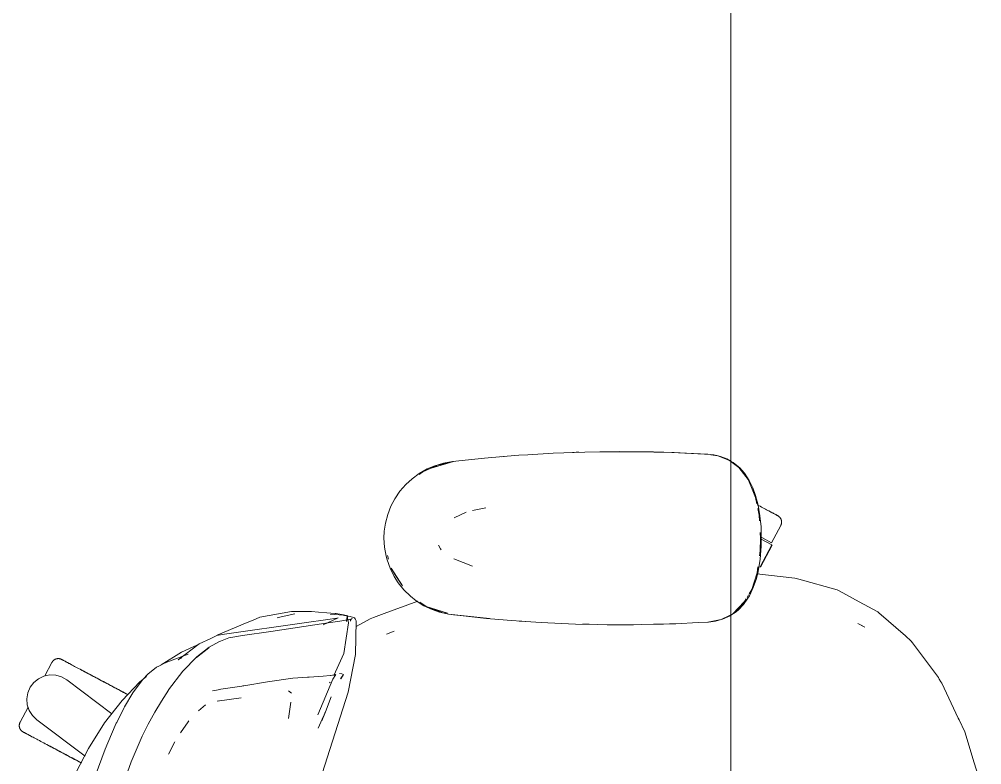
# Model space of a CAD drawing. Header units: millimetres. Extents: x 155927 to 295199, y -4084 to 97293.
# Drawn here: x 185125 to 185664, y 33701 to 34119 of the extents above; entities that cross this region are included whole.
import ezdxf

# ---------------------------------------------------------------- set-up
doc = ezdxf.new("R2010")
doc.units = ezdxf.units.MM
doc.header["$MEASUREMENT"] = 0
doc.layers.add('G-IMPT', color=8, linetype='CONTINUOUS', lineweight=9)
doc.layers.add('I-FURN', color=8, linetype='CONTINUOUS', lineweight=9)

msp = doc.modelspace()

# ---------------------------------------------------------------- linework, layer by layer
at = {"layer": 'G-IMPT'}
for p, q in [((185404.38, 33874.8), (185389.32, 33873.55)), ((185404.38, 33874.8), (185409.46, 33875.12)), ((185409.46, 33875.12), (185423.6, 33875.93)), ((185429.63, 33876.19), (185423.6, 33875.93)), ((185429.63, 33876.19), (185441.39, 33876.57)), ((185434.51, 33876.33), (185436.45, 33876.44)), ((185436.45, 33876.44), (185437.95, 33876.45)), ((185449.8, 33876.74), (185441.39, 33876.57)), ((185449.8, 33876.74), (185460.6, 33876.83)), ((185449.8, 33876.74), (185469.99, 33876.79)), ((185449.8, 33876.74), (185479.82, 33876.62)), ((185479.82, 33876.62), (185460.6, 33876.83)), ((185469.99, 33876.79), (185479.82, 33876.62)), ((185469.99, 33876.79), (185491.39, 33876.28)), ((185469.99, 33876.79), (185490.18, 33876.32)), ((185469.99, 33876.75), (185472.03, 33876.77)), ((185472.03, 33876.77), (185473.94, 33876.69)), ((185479.82, 33876.62), (185491.39, 33876.28)), ((185491.39, 33876.28), (185490.18, 33876.32)), ((185490.18, 33876.32), (185511.96, 33875.23)), ((185490.18, 33876.32), (185510.35, 33875.35)), ((185491.39, 33876.28), (185511.96, 33875.23)), ((185511.96, 33875.23), (185510.35, 33875.35)), ((185511.96, 33875.23), (185513.61, 33874.98)), ((185515.82, 33874.52), (185511.98, 33875.1)), ((185516, 33874.54), (185513.61, 33874.98)), ((185367.78, 33871.3), (185355.31, 33867.47)), ((185355.31, 33867.47), (185364.46, 33870.38)), ((185357.36, 33868.94), (185362.22, 33870.4)), ((185358.81, 33869.25), (185367.21, 33871.17)), ((185367.26, 33871.3), (185362.22, 33870.4)), ((185367.78, 33871.3), (185364.46, 33870.38)), ((185385.19, 33873.2), (185367.26, 33871.3)), ((185389.32, 33873.55), (185385.19, 33873.2)), ((185396.19, 33874.15), (185394.52, 33873.98)), ((185515.82, 33874.52), (185522.02, 33872.11)), ((185516, 33874.54), (185517.35, 33874.17)), ((185520.99, 33872.78), (185517.35, 33874.17)), ((185520.99, 33872.78), (185523.23, 33871.5)), ((185522.02, 33872.11), (185523.23, 33871.21)), ((185523.23, 33871.5), (185524.42, 33870.82)), ((185523.23, 33871.21), (185527.64, 33867.94)), ((185524.42, 33870.82), (185528.16, 33867.74)), ((185344.59, 33861.62), (185348.68, 33864.61)), ((185348.63, 33863.92), (185350.74, 33865.52)), ((185353.12, 33867.13), (185348.68, 33864.61)), ((185358.81, 33869.25), (185350.74, 33865.52)), ((185353.12, 33867.13), (185357.36, 33868.94)), ((185527.64, 33867.94), (185532.86, 33861.15)), ((185530.83, 33864.7), (185528.16, 33867.74)), ((185533.48, 33860.65), (185530.83, 33864.7)), ((185344.59, 33861.62), (185341.16, 33858.45)), ((185532.86, 33861.15), (185534.7, 33856.76)), ((185533.48, 33860.65), (185535.47, 33856.58)), ((185335, 33850.45), (185337.83, 33854.62)), ((185337.83, 33854.62), (185341.16, 33858.45)), ((185537.03, 33851.13), (185534.7, 33856.76)), ((185537.05, 33852.25), (185535.47, 33856.58)), ((185335, 33850.45), (185332.81, 33846.29)), ((185537.03, 33851.13), (185537.74, 33847.67)), ((185537.05, 33852.25), (185538.48, 33846.77)), ((185332.81, 33846.29), (185330.98, 33841.57)), ((185368.15, 33839.72), (185374.93, 33842.99)), ((185385.98, 33845.33), (185378.54, 33843.76)), ((185538.3, 33844.92), (185539.07, 33841.17)), ((185539.48, 33840.83), (185538.48, 33846.77)), ((185329.72, 33836.71), (185330.98, 33841.57)), ((185539.07, 33841.17), (185539.26, 33837.97)), ((185539.48, 33840.83), (185540.05, 33834.68)), ((185328.9, 33828.35), (185329.07, 33832.19)), ((185329.72, 33836.71), (185329.07, 33832.19)), ((185540.23, 33828.35), (185540.05, 33834.68)), ((185328.9, 33828.35), (185329.2, 33823.31)), ((185539.62, 33821.18), (185539.85, 33828.35)), ((185539.66, 33831.46), (185539.85, 33828.35)), ((185540.14, 33823.84), (185540.23, 33828.35)), ((185329.2, 33823.31), (185330.07, 33818.36)), ((185359.51, 33824.52), (185360.53, 33822.3)), ((185360.53, 33822.3), (185360.83, 33821.85)), ((185539.62, 33821.18), (185539.23, 33818.4)), ((185540.14, 33823.84), (185539.56, 33816.52)), ((185330.07, 33818.36), (185330.64, 33816.23)), ((185332.35, 33811.46), (185330.64, 33816.23)), ((185331.44, 33816.67), (185330.82, 33818.7)), ((185378.48, 33812.63), (185368.05, 33816.77)), ((185538.45, 33809.76), (185539.56, 33816.52)), ((185332.35, 33811.46), (185334.59, 33806.95)), ((185333, 33811.55), (185335.16, 33807.88)), ((185333, 33811.55), (185339.32, 33801.6)), ((185538.36, 33812.21), (185537.9, 33808.92)), ((185334.59, 33806.95), (185336.86, 33803.4)), ((185335.16, 33807.88), (185339.32, 33801.6)), ((185537.9, 33808.92), (185534.87, 33799.53)), ((185537.47, 33805.84), (185535.73, 33800.75)), ((185537.47, 33805.84), (185538.45, 33809.76)), ((185537.78, 33808.42), (185559.06, 33806)), ((185561.32, 33805.37), (185559.06, 33806)), ((185561.32, 33805.37), (185582.66, 33799.36)), ((185340.05, 33799.42), (185336.86, 33803.4)), ((185340.05, 33799.42), (185343.65, 33795.87)), ((185534.87, 33799.53), (185533.4, 33797.08)), ((185535.73, 33800.75), (185533.52, 33796.11)), ((185582.66, 33799.36), (185583.78, 33798.76)), ((185343.65, 33795.87), (185346.96, 33793.25)), ((185531.79, 33794.38), (185529.9, 33791.23)), ((185530.27, 33791.28), (185532.72, 33794.74)), ((185533.12, 33796.61), (185532.26, 33795.17)), ((185533.52, 33796.11), (185532.72, 33794.74)), ((185583.78, 33798.76), (185595.01, 33792.75)), ((185347.85, 33793.13), (185328.91, 33786.19)), ((185351.28, 33790.52), (185346.96, 33793.25)), ((185352.61, 33790.13), (185349.03, 33792.55)), ((185351.28, 33790.52), (185355.87, 33788.33)), ((185352.61, 33790.13), (185355.31, 33789.23)), ((185352.61, 33790.13), (185364.46, 33786.31)), ((185361.83, 33786.52), (185353.65, 33789.72)), ((185355.31, 33789.23), (185364.46, 33786.31)), ((185531.1, 33793.32), (185524.2, 33785.92)), ((185529.9, 33791.23), (185524.2, 33785.92)), ((185529.68, 33791.69), (185526.61, 33788.16)), ((185527.41, 33788.24), (185530.27, 33791.28)), ((185531.1, 33793.32), (185529.82, 33791.85)), ((185595.01, 33792.75), (185605.45, 33787.17)), ((185259.44, 33784.05), (185255.58, 33782.46)), ((185277.14, 33787.29), (185259.44, 33784.05)), ((185269.69, 33783.84), (185269.12, 33783.68)), ((185279, 33785.88), (185269.69, 33783.84)), ((185277.14, 33787.29), (185284.1, 33787.32)), ((185284.1, 33787.32), (185288.27, 33787.32)), ((185292.23, 33786.98), (185288.27, 33787.32)), ((185301.55, 33786.17), (185292.23, 33786.98)), ((185303.26, 33783.74), (185294.86, 33779.75)), ((185297.38, 33782.76), (185302.4, 33783.59)), ((185301.39, 33785.65), (185298.79, 33785.87)), ((185306.07, 33785.14), (185301.39, 33785.65)), ((185301.55, 33786.17), (185302.02, 33786.13)), ((185302.02, 33786.13), (185306.27, 33785.32)), ((185303.26, 33783.74), (185302.4, 33783.59)), ((185306.69, 33785.06), (185306.07, 33785.14)), ((185306.27, 33785.32), (185308.6, 33784.87)), ((185306.69, 33785.06), (185309.96, 33784.52)), ((185307.87, 33781.59), (185308.6, 33784.87)), ((185307.87, 33781.59), (185308.36, 33784.46)), ((185308.36, 33784.46), (185309.05, 33780.88)), ((185309.88, 33782.77), (185310.98, 33783.33)), ((185311.83, 33783.97), (185309.96, 33784.52)), ((185310.47, 33782.93), (185310.98, 33783.33)), ((185311.83, 33783.97), (185312.37, 33783.65)), ((185312.37, 33783.65), (185312.74, 33783.16)), ((185313.35, 33782.12), (185312.74, 33783.16)), ((185312.87, 33782.53), (185312.74, 33783.16)), ((185312.74, 33783.16), (185312.76, 33783.08)), ((185321.18, 33783.08), (185322.94, 33784)), ((185328.91, 33786.19), (185322.94, 33784)), ((185355.87, 33788.33), (185360, 33786.88)), ((185364.96, 33785.73), (185360, 33786.88)), ((185364.51, 33786.02), (185361.83, 33786.52)), ((185364.96, 33785.73), (185387.91, 33783.27)), ((185364.96, 33785.73), (185367.78, 33785.4)), ((185364.96, 33785.73), (185386.4, 33783.38)), ((185387.91, 33783.27), (185367.78, 33785.4)), ((185386.4, 33783.38), (185397.79, 33782.39)), ((185521.96, 33784.82), (185517.7, 33782.72)), ((185522.87, 33784.9), (185518.54, 33782.91)), ((185521.96, 33784.82), (185523.23, 33785.45)), ((185523.23, 33785.15), (185526.09, 33787.1)), ((185524.2, 33785.92), (185526.61, 33788.16)), ((185527.41, 33788.24), (185526.09, 33787.1)), ((185606.11, 33786.58), (185605.45, 33787.17)), ((185620.9, 33773.56), (185606.11, 33786.58)), ((185235.76, 33774.27), (185252.22, 33781.07)), ((185285.41, 33781.1), (185238.2, 33774.43)), ((185252.22, 33781.07), (185255.58, 33782.46)), ((185296.38, 33780.72), (185265.5, 33776.16)), ((185285.41, 33781.1), (185296.08, 33782.54)), ((185297.38, 33782.76), (185296.08, 33782.54)), ((185304.23, 33781.83), (185296.38, 33780.72)), ((185310.5, 33782.94), (185304.23, 33781.83)), ((185306.33, 33763.84), (185309.05, 33780.88)), ((185309.88, 33782.77), (185310.5, 33782.94)), ((185310.08, 33781.89), (185310.15, 33782.39)), ((185310.47, 33782.93), (185310.15, 33782.39)), ((185312.87, 33782.53), (185312.76, 33783.08)), ((185312.96, 33763.14), (185313.35, 33782.12)), ((185313.28, 33778.93), (185321.18, 33783.08)), ((185408.08, 33781.66), (185397.79, 33782.39)), ((185406.04, 33781.8), (185404.62, 33781.93)), ((185406.04, 33781.8), (185407.94, 33781.71)), ((185408.08, 33781.66), (185416.95, 33781.1)), ((185428.26, 33780.56), (185416.95, 33781.1)), ((185428.26, 33780.56), (185436.14, 33780.27)), ((185448.44, 33779.97), (185436.14, 33780.27)), ((185440.01, 33780.19), (185441.67, 33780.11)), ((185441.67, 33780.11), (185443.74, 33780.11)), ((185448.44, 33779.97), (185453.91, 33779.9)), ((185468.63, 33779.89), (185453.91, 33779.9)), ((185473.14, 33779.95), (185468.63, 33779.89)), ((185473.14, 33779.95), (185488.81, 33780.32)), ((185479.87, 33780.12), (185482.08, 33780.12)), ((185485.41, 33780.27), (185482.08, 33780.12)), ((185488.81, 33780.32), (185492.35, 33780.45)), ((185504.91, 33781.06), (185492.35, 33780.45)), ((185504.91, 33781.06), (185510.58, 33781.35)), ((185517.7, 33782.72), (185510.35, 33781.35)), ((185510.58, 33781.35), (185514.59, 33781.85)), ((185514.59, 33781.85), (185518.54, 33782.91)), ((185595.85, 33779.73), (185594.26, 33780.51)), ((185598.15, 33778.56), (185594.26, 33780.51)), ((185598.15, 33778.56), (185595.85, 33779.73)), ((185231.84, 33772.22), (185235.21, 33773.78)), ((185234.59, 33773.5), (185235.76, 33774.27)), ((185238.2, 33774.43), (185235.21, 33773.78)), ((185242.07, 33772.47), (185237.28, 33770.71)), ((185242.07, 33772.47), (185249.74, 33773.77)), ((185265.5, 33776.16), (185249.74, 33773.77)), ((185330.22, 33774.59), (185334.68, 33776.23)), ((185330.22, 33774.59), (185330.8, 33774.85)), ((185334.68, 33776.23), (185330.8, 33774.85)), ((185620.9, 33773.56), (185624.16, 33770.69)), ((185213.62, 33760.24), (185225.32, 33769.18)), ((185224.13, 33768.51), (185215.5, 33764.53)), ((185231.02, 33767.21), (185224.05, 33761.79)), ((185231.84, 33772.22), (185225.32, 33769.18)), ((185231.02, 33767.21), (185236.85, 33770.5)), ((185236.85, 33770.5), (185237.28, 33770.71)), ((185624.88, 33769.72), (185624.16, 33770.69)), ((185639.45, 33750.23), (185624.88, 33769.72)), ((185215.5, 33764.53), (185204.06, 33757.4)), ((185219.27, 33763.47), (185207.36, 33758.96)), ((185216.32, 33753.89), (185224.05, 33761.79)), ((185223.84, 33761.49), (185230.79, 33766.89)), ((185223.84, 33761.49), (185227.42, 33764.3)), ((185230.79, 33766.89), (185227.42, 33764.3)), ((185306.33, 33763.84), (185300.72, 33751.49)), ((185312.96, 33763.14), (185308.77, 33742.18)), ((185201.56, 33756.1), (185202.7, 33756.71)), ((185202.7, 33756.71), (185205.14, 33757.89)), ((185205.14, 33757.89), (185207.36, 33758.96)), ((185213.62, 33760.24), (185215.65, 33761.4)), ((185192.13, 33747.79), (185195.81, 33750.79)), ((185196.7, 33752.24), (185193.8, 33749.21)), ((185201.56, 33756.1), (185196.7, 33752.24)), ((185216.32, 33753.89), (185208.3, 33743.46)), ((185287.06, 33750.55), (185294.91, 33751.12)), ((185294.91, 33751.12), (185298.79, 33751.41)), ((185298.87, 33751.42), (185298.79, 33751.41)), ((185298.87, 33751.42), (185301.25, 33751.71)), ((185301.99, 33752), (185300.23, 33749.34)), ((185301.26, 33751.72), (185301.25, 33751.71)), ((185301.26, 33751.72), (185301.99, 33752)), ((185303.9, 33752.47), (185305.25, 33752.31)), ((185304.6, 33749.55), (185306.13, 33752.03)), ((185306.19, 33752.01), (185304.6, 33749.55)), ((185306.13, 33752.03), (185304.64, 33749.56)), ((185305.25, 33752.31), (185306.13, 33752.03)), ((185306.19, 33752.01), (185306.13, 33752.03)), ((185192.13, 33747.79), (185182.18, 33737.5)), ((185193.8, 33749.21), (185189.09, 33743.08)), ((185249.2, 33745.53), (185237.48, 33743.73)), ((185249.2, 33745.53), (185249.81, 33745.63)), ((185250.32, 33745.71), (185249.81, 33745.63)), ((185263.68, 33747.82), (185250.32, 33745.71)), ((185263.68, 33747.82), (185277.75, 33749.85)), ((185277.83, 33749.86), (185277.75, 33749.85)), ((185277.83, 33749.86), (185286.07, 33750.48)), ((185286.07, 33750.48), (185287.06, 33750.55)), ((185300.23, 33749.34), (185291.79, 33729.36)), ((185298.77, 33747.62), (185298.34, 33747.35)), ((185639.45, 33750.23), (185639.91, 33749.46)), ((185639.91, 33749.46), (185640.85, 33747.88)), ((185641.28, 33747.17), (185640.85, 33747.88)), ((185641.28, 33747.17), (185650.54, 33727.53)), ((185183.49, 33733.79), (185188.23, 33741.79)), ((185189.09, 33743.08), (185188.23, 33741.79)), ((185204.25, 33737.1), (185208.13, 33743.2)), ((185208.13, 33743.2), (185208.3, 33743.46)), ((185232.86, 33742.77), (185235.03, 33743.23)), ((185235.03, 33743.23), (185237.01, 33743.66)), ((185237.48, 33743.73), (185237.01, 33743.66)), ((185277.09, 33741.47), (185275.45, 33742.75)), ((185292.78, 33691.94), (185308.77, 33742.18)), ((185172.37, 33724.9), (185182.18, 33737.5)), ((185204.25, 33737.1), (185200.48, 33730.87)), ((185225.05, 33731.57), (185228.95, 33734.91)), ((185248.9, 33738.85), (185235.54, 33737.07)), ((185235.54, 33737.07), (185236.02, 33737.22)), ((185276.73, 33736.53), (185275.34, 33727.36)), ((185276.73, 33736.53), (185276.69, 33736.18)), ((185296.09, 33730.99), (185299.34, 33739.46)), ((185183.19, 33733.19), (185179.19, 33725.18)), ((185183.19, 33733.19), (185183.49, 33733.79)), ((185196.91, 33724.08), (185200.48, 33730.87)), ((185294.07, 33726.09), (185296.09, 33731.2)), ((185296.09, 33731.2), (185294.07, 33726.08)), ((185296.09, 33730.99), (185294.07, 33726.09)), ((185163.4, 33710.6), (185172.37, 33724.9)), ((185178.97, 33724.74), (185174.19, 33713.78)), ((185178.97, 33724.74), (185179.19, 33725.18)), ((185196.91, 33724.08), (185193.52, 33717.36)), ((185218.77, 33724.94), (185215.28, 33719.81)), ((185218.77, 33724.94), (185219.52, 33726.04)), ((185295.06, 33728.62), (185292.02, 33721.9)), ((185650.54, 33727.53), (185650.98, 33726.61)), ((185654.17, 33719.85), (185650.98, 33726.61)), ((185215.28, 33719.81), (185214.88, 33719.23)), ((185654.17, 33719.85), (185659.49, 33702.58)), ((185174.19, 33713.78), (185172.72, 33710.1)), ((185187.34, 33703.13), (185193.52, 33717.36)), ((185211.75, 33714.33), (185208.21, 33707.36)), ((185156.3, 33696.82), (185163.4, 33710.6)), ((185167.11, 33695.03), (185172.72, 33710.1)), ((185181.88, 33688.25), (185187.34, 33703.13)), ((185659.49, 33702.58), (185663.68, 33688.97))]:
    msp.add_line(p, q, dxfattribs=at)
at = {"layer": 'I-FURN'}
for p, q in [((185523.23, 34226.14), (185523.23, 32826.14)), ((185523.23, 32826.14), (185523.23, 34226.14)), ((185538.71, 33846.65), (185537.88, 33847.09)), ((185539.52, 33846.21), (185538.71, 33846.65)), ((185540.31, 33845.8), (185539.52, 33846.21)), ((185541.07, 33845.39), (185540.31, 33845.8)), ((185541.81, 33845), (185541.07, 33845.39)), ((185542.51, 33844.62), (185541.81, 33845)), ((185543.19, 33844.26), (185542.51, 33844.62)), ((185543.84, 33843.92), (185543.19, 33844.26)), ((185544.46, 33843.59), (185543.84, 33843.92)), ((185545.04, 33843.28), (185544.46, 33843.59)), ((185544.73, 33843.45), (185545.3, 33843.14)), ((185545.59, 33842.99), (185545.04, 33843.28)), ((185545.3, 33843.14), (185545.83, 33842.86)), ((185546.11, 33842.71), (185545.59, 33842.99)), ((185545.83, 33842.86), (185546.34, 33842.59)), ((185546.59, 33842.46), (185546.11, 33842.71)), ((185546.34, 33842.59), (185546.8, 33842.34)), ((185547.04, 33842.22), (185546.59, 33842.46)), ((185546.8, 33842.34), (185547.23, 33842.12)), ((185547.45, 33842), (185547.04, 33842.22)), ((185547.23, 33842.12), (185547.62, 33841.91)), ((185547.82, 33841.8), (185547.45, 33842)), ((185547.62, 33841.91), (185547.98, 33841.72)), ((185548.16, 33841.62), (185547.82, 33841.8)), ((185547.98, 33841.72), (185548.3, 33841.55)), ((185548.45, 33841.47), (185548.16, 33841.62)), ((185548.3, 33841.55), (185548.58, 33841.4)), ((185548.71, 33841.33), (185548.45, 33841.47)), ((185548.58, 33841.4), (185548.82, 33841.27)), ((185548.93, 33841.21), (185548.71, 33841.33)), ((185548.82, 33841.27), (185549.02, 33841.17)), ((185549.11, 33841.12), (185548.93, 33841.21)), ((185549.02, 33841.17), (185549.18, 33841.08)), ((185549.25, 33841.04), (185549.11, 33841.12)), ((185549.18, 33841.08), (185549.3, 33841.01)), ((185549.35, 33840.99), (185549.25, 33841.04)), ((185549.3, 33841.01), (185549.38, 33840.97)), ((185549.41, 33840.96), (185549.35, 33840.99)), ((185549.38, 33840.97), (185549.43, 33840.95)), ((185549.43, 33840.95), (185549.41, 33840.96)), ((185549.43, 33840.95), (185549.57, 33840.87)), ((185549.43, 33840.95), (185549.43, 33840.95)), ((185549.57, 33840.87), (185549.71, 33840.78)), ((185549.71, 33840.78), (185549.84, 33840.69)), ((185549.84, 33840.69), (185549.97, 33840.6)), ((185549.97, 33840.6), (185550.1, 33840.5)), ((185550.1, 33840.5), (185550.22, 33840.39)), ((185550.22, 33840.39), (185550.34, 33840.28)), ((185550.34, 33840.28), (185550.45, 33840.17)), ((185550.45, 33840.17), (185550.56, 33840.05)), ((185550.56, 33840.05), (185550.67, 33839.93)), ((185550.67, 33839.93), (185550.77, 33839.8)), ((185550.77, 33839.8), (185550.86, 33839.67)), ((185550.86, 33839.67), (185550.95, 33839.53)), ((185550.95, 33839.53), (185551.03, 33839.4)), ((185551.03, 33839.4), (185551.11, 33839.26)), ((185551.11, 33839.26), (185551.18, 33839.11)), ((185551.18, 33839.11), (185551.25, 33838.96)), ((185551.25, 33838.96), (185551.31, 33838.81)), ((185551.31, 33838.81), (185551.36, 33838.66)), ((185551.36, 33838.66), (185551.41, 33838.51)), ((185551.41, 33838.51), (185551.45, 33838.35)), ((185551.45, 33838.35), (185551.49, 33838.2)), ((185551.49, 33838.2), (185551.52, 33838.04)), ((185551.52, 33838.04), (185551.54, 33837.88)), ((185551.54, 33837.88), (185551.56, 33837.72)), ((185551.56, 33837.07), (185551.54, 33836.91)), ((185551.56, 33837.72), (185551.57, 33837.56)), ((185551.57, 33837.23), (185551.56, 33837.07)), ((185551.57, 33837.56), (185551.57, 33837.4)), ((185551.57, 33837.4), (185551.57, 33837.23)), ((185545.95, 33825.81), (185551.1, 33835.49)), ((185551.12, 33835.53), (185551.1, 33835.49)), ((185551.19, 33835.68), (185551.12, 33835.53)), ((185551.25, 33835.83), (185551.19, 33835.68)), ((185551.31, 33835.98), (185551.25, 33835.83)), ((185551.37, 33836.13), (185551.31, 33835.98)), ((185551.42, 33836.28), (185551.37, 33836.13)), ((185551.46, 33836.44), (185551.42, 33836.28)), ((185551.49, 33836.59), (185551.46, 33836.44)), ((185551.52, 33836.75), (185551.49, 33836.59)), ((185551.54, 33836.91), (185551.52, 33836.75)), ((185540.19, 33827.74), (185546.13, 33824.58)), ((185540.56, 33828.68), (185545.95, 33825.81)), ((185546.13, 33824.58), (185539.56, 33812.22)), ((185539.73, 33812.13), (185546.3, 33824.49)), ((185539.56, 33812.22), (185539.46, 33812.27)), ((185142.9, 33758.76), (185138.87, 33751.18)), ((185142.9, 33758.76), (185142.98, 33758.9)), ((185142.98, 33758.9), (185143.06, 33759.04)), ((185143.06, 33759.04), (185143.15, 33759.17)), ((185143.15, 33759.17), (185143.25, 33759.3)), ((185143.25, 33759.3), (185143.35, 33759.43)), ((185143.35, 33759.43), (185143.45, 33759.55)), ((185143.45, 33759.55), (185143.56, 33759.67)), ((185143.56, 33759.67), (185143.68, 33759.78)), ((185143.68, 33759.78), (185143.79, 33759.89)), ((185143.79, 33759.89), (185143.92, 33759.99)), ((185143.92, 33759.99), (185144.04, 33760.09)), ((185144.04, 33760.09), (185144.18, 33760.19)), ((185144.18, 33760.19), (185144.31, 33760.28)), ((185144.31, 33760.28), (185144.45, 33760.36)), ((185144.45, 33760.36), (185144.59, 33760.44)), ((185144.59, 33760.44), (185144.73, 33760.51)), ((185144.73, 33760.51), (185144.88, 33760.57)), ((185144.88, 33760.57), (185145.03, 33760.64)), ((185145.03, 33760.64), (185145.18, 33760.69)), ((185145.18, 33760.69), (185145.34, 33760.74)), ((185145.34, 33760.74), (185145.49, 33760.78)), ((185145.49, 33760.78), (185145.65, 33760.81)), ((185145.65, 33760.81), (185145.81, 33760.84)), ((185145.81, 33760.84), (185145.97, 33760.87)), ((185145.97, 33760.87), (185146.13, 33760.88)), ((185146.13, 33760.88), (185146.29, 33760.89)), ((185146.29, 33760.89), (185146.45, 33760.9)), ((185146.45, 33760.9), (185146.61, 33760.89)), ((185146.61, 33760.89), (185146.77, 33760.88)), ((185146.77, 33760.88), (185146.93, 33760.87)), ((185146.93, 33760.87), (185147.09, 33760.85)), ((185147.09, 33760.85), (185147.25, 33760.82)), ((185147.25, 33760.82), (185147.41, 33760.78)), ((185147.41, 33760.78), (185147.56, 33760.74)), ((185147.56, 33760.74), (185147.72, 33760.69)), ((185147.72, 33760.69), (185147.87, 33760.64)), ((185147.87, 33760.64), (185148.02, 33760.58)), ((185148.02, 33760.58), (185148.17, 33760.52)), ((185148.17, 33760.52), (185148.31, 33760.44)), ((185148.31, 33760.44), (185148.35, 33760.42)), ((185148.35, 33760.42), (185148.37, 33760.41)), ((185148.36, 33760.42), (185148.35, 33760.42)), ((185148.4, 33760.4), (185148.36, 33760.42)), ((185148.37, 33760.41), (185148.43, 33760.38)), ((185148.48, 33760.36), (185148.4, 33760.4)), ((185148.43, 33760.38), (185148.53, 33760.33)), ((185148.6, 33760.29), (185148.48, 33760.36)), ((185148.53, 33760.33), (185148.67, 33760.25)), ((185148.76, 33760.2), (185148.6, 33760.29)), ((185148.67, 33760.25), (185148.85, 33760.16)), ((185148.97, 33760.1), (185148.76, 33760.2)), ((185148.85, 33760.16), (185149.07, 33760.04)), ((185149.21, 33759.97), (185148.97, 33760.1)), ((185149.07, 33760.04), (185149.33, 33759.9)), ((185149.49, 33759.82), (185149.21, 33759.97)), ((185149.33, 33759.9), (185149.63, 33759.75)), ((185149.8, 33759.65), (185149.49, 33759.82)), ((185149.63, 33759.75), (185149.96, 33759.57)), ((185150.16, 33759.46), (185149.8, 33759.65)), ((185149.96, 33759.57), (185150.33, 33759.37)), ((185150.55, 33759.25), (185150.16, 33759.46)), ((185150.33, 33759.37), (185150.74, 33759.15)), ((185150.98, 33759.03), (185150.55, 33759.25)), ((185150.74, 33759.15), (185151.19, 33758.91)), ((185151.45, 33758.78), (185150.98, 33759.03)), ((185151.19, 33758.91), (185151.67, 33758.66)), ((185151.95, 33758.51), (185151.45, 33758.78)), ((185151.67, 33758.66), (185152.19, 33758.38)), ((185152.48, 33758.23), (185151.95, 33758.51)), ((185152.19, 33758.38), (185152.74, 33758.09)), ((185153.05, 33757.92), (185152.48, 33758.23)), ((185152.74, 33758.09), (185153.33, 33757.78)), ((185153.65, 33757.6), (185153.05, 33757.92)), ((185154.29, 33757.27), (185153.65, 33757.6)), ((185154.95, 33756.91), (185154.29, 33757.27)), ((185155.65, 33756.55), (185154.95, 33756.91)), ((185156.37, 33756.16), (185155.65, 33756.55)), ((185135.36, 33749.64), (185138.41, 33751.08)), ((185138.41, 33751.08), (185141.72, 33751.75)), ((185141.72, 33751.75), (185145.09, 33751.61)), ((185145.09, 33751.61), (185148.33, 33750.67)), ((185157.12, 33755.76), (185156.37, 33756.16)), ((185157.89, 33755.35), (185157.12, 33755.76)), ((185158.69, 33754.92), (185157.89, 33755.35)), ((185159.52, 33754.49), (185158.69, 33754.92)), ((185159.07, 33754.72), (185159.91, 33754.28)), ((185160.37, 33754.04), (185159.52, 33754.49)), ((185159.91, 33754.28), (185160.76, 33753.82)), ((185161.23, 33753.57), (185160.37, 33754.04)), ((185160.76, 33753.82), (185161.64, 33753.36)), ((185162.12, 33753.1), (185161.23, 33753.57)), ((185161.64, 33753.36), (185162.54, 33752.88)), ((185163.03, 33752.62), (185162.12, 33753.1)), ((185162.54, 33752.88), (185163.45, 33752.4)), ((185163.95, 33752.13), (185163.03, 33752.62)), ((185163.45, 33752.4), (185164.38, 33751.9)), ((185164.89, 33751.63), (185163.95, 33752.13)), ((185164.38, 33751.9), (185165.32, 33751.4)), ((185165.84, 33751.13), (185164.89, 33751.63)), ((185165.32, 33751.4), (185166.28, 33750.89)), ((185166.8, 33750.61), (185165.84, 33751.13)), ((185166.28, 33750.89), (185167.25, 33750.38)), ((185130.71, 33744.82), (185132.75, 33747.51)), ((185132.75, 33747.51), (185135.36, 33749.64)), ((185148.33, 33750.67), (185151.25, 33748.98)), ((185151.25, 33748.98), (185176.56, 33729.9)), ((185167.78, 33750.1), (185166.8, 33750.61)), ((185167.25, 33750.38), (185168.23, 33749.86)), ((185168.76, 33749.57), (185167.78, 33750.1)), ((185168.23, 33749.86), (185169.22, 33749.33)), ((185169.75, 33749.05), (185168.76, 33749.57)), ((185169.22, 33749.33), (185170.21, 33748.8)), ((185170.75, 33748.52), (185169.75, 33749.05)), ((185170.21, 33748.8), (185171.21, 33748.27)), ((185171.75, 33747.98), (185170.75, 33748.52)), ((185171.21, 33748.27), (185172.21, 33747.74)), ((185172.75, 33747.45), (185171.75, 33747.98)), ((185172.21, 33747.74), (185173.22, 33747.2)), ((185173.76, 33746.91), (185172.75, 33747.45)), ((185173.22, 33747.2), (185174.22, 33746.67)), ((185174.76, 33746.38), (185173.76, 33746.91)), ((185174.22, 33746.67), (185175.23, 33746.13)), ((185175.77, 33745.85), (185174.76, 33746.38)), ((185175.23, 33746.13), (185176.23, 33745.6)), ((185176.77, 33745.32), (185175.77, 33745.85)), ((185176.23, 33745.6), (185177.22, 33745.07)), ((185128.84, 33738.39), (185129.39, 33741.71)), ((185129.39, 33741.71), (185130.71, 33744.82)), ((185177.76, 33744.79), (185176.77, 33745.32)), ((185177.22, 33745.07), (185178.22, 33744.55)), ((185178.75, 33744.26), (185177.76, 33744.79)), ((185178.22, 33744.55), (185179.2, 33744.02)), ((185179.73, 33743.74), (185178.75, 33744.26)), ((185179.2, 33744.02), (185180.17, 33743.5)), ((185180.7, 33743.23), (185179.73, 33743.74)), ((185180.17, 33743.5), (185181.14, 33742.99)), ((185181.65, 33742.72), (185180.7, 33743.23)), ((185181.14, 33742.99), (185182.09, 33742.49)), ((185182.6, 33742.22), (185181.65, 33742.72)), ((185182.09, 33742.49), (185183.03, 33741.99)), ((185183.53, 33741.72), (185182.6, 33742.22)), ((185183.03, 33741.99), (185183.95, 33741.5)), ((185184.44, 33741.24), (185183.53, 33741.72)), ((185183.95, 33741.5), (185184.85, 33741.02)), ((185185.34, 33740.76), (185184.44, 33741.24)), ((185129.11, 33735.02), (185128.84, 33738.39)), ((185130.17, 33731.82), (185129.11, 33735.02)), ((185129.56, 33733.67), (185125.09, 33725.26)), ((185131.97, 33728.97), (185130.17, 33731.82)), ((185124.63, 33723.68), (185124.64, 33723.84)), ((185124.64, 33723.84), (185124.67, 33724)), ((185124.67, 33724), (185124.7, 33724.16)), ((185124.7, 33724.16), (185124.73, 33724.32)), ((185124.73, 33724.32), (185124.77, 33724.47)), ((185124.77, 33724.47), (185124.82, 33724.63)), ((185124.82, 33724.63), (185124.87, 33724.78)), ((185124.87, 33724.78), (185124.93, 33724.93)), ((185124.93, 33724.93), (185125, 33725.08)), ((185125, 33725.08), (185125.07, 33725.22)), ((185125.07, 33725.22), (185125.09, 33725.26)), ((185134.4, 33726.63), (185131.97, 33728.97)), ((185161.47, 33706.23), (185134.4, 33726.63)), ((185124.62, 33723.52), (185124.63, 33723.68)), ((185124.62, 33723.36), (185124.62, 33723.52)), ((185124.62, 33723.2), (185124.62, 33723.36)), ((185124.63, 33723.04), (185124.62, 33723.2)), ((185124.65, 33722.88), (185124.63, 33723.04)), ((185124.67, 33722.72), (185124.65, 33722.88)), ((185124.7, 33722.56), (185124.67, 33722.72)), ((185124.73, 33722.4), (185124.7, 33722.56)), ((185124.78, 33722.25), (185124.73, 33722.4)), ((185124.82, 33722.09), (185124.78, 33722.25)), ((185124.88, 33721.94), (185124.82, 33722.09)), ((185124.94, 33721.79), (185124.88, 33721.94)), ((185125, 33721.64), (185124.94, 33721.79)), ((185125.08, 33721.5), (185125, 33721.64)), ((185125.15, 33721.36), (185125.08, 33721.5)), ((185125.24, 33721.22), (185125.15, 33721.36)), ((185125.33, 33721.08), (185125.24, 33721.22)), ((185125.42, 33720.95), (185125.33, 33721.08)), ((185125.52, 33720.83), (185125.42, 33720.95)), ((185125.62, 33720.7), (185125.52, 33720.83)), ((185125.73, 33720.58), (185125.62, 33720.7)), ((185125.85, 33720.47), (185125.73, 33720.58)), ((185125.96, 33720.36), (185125.85, 33720.47)), ((185126.09, 33720.26), (185125.96, 33720.36)), ((185126.21, 33720.16), (185126.09, 33720.26)), ((185126.34, 33720.06), (185126.21, 33720.16)), ((185126.48, 33719.97), (185126.34, 33720.06)), ((185126.61, 33719.89), (185126.48, 33719.97)), ((185126.75, 33719.81), (185126.61, 33719.89)), ((185126.76, 33719.81), (185126.75, 33719.81)), ((185126.75, 33719.81), (185126.78, 33719.8)), ((185126.8, 33719.78), (185126.76, 33719.81)), ((185126.78, 33719.8), (185126.84, 33719.77)), ((185126.88, 33719.74), (185126.8, 33719.78)), ((185126.84, 33719.77), (185126.94, 33719.71)), ((185127.01, 33719.68), (185126.88, 33719.74)), ((185126.94, 33719.71), (185127.08, 33719.64)), ((185127.17, 33719.59), (185127.01, 33719.68)), ((185127.08, 33719.64), (185127.26, 33719.54)), ((185127.37, 33719.48), (185127.17, 33719.59)), ((185127.26, 33719.54), (185127.48, 33719.43)), ((185127.61, 33719.35), (185127.37, 33719.48)), ((185127.48, 33719.43), (185127.73, 33719.29)), ((185127.89, 33719.21), (185127.61, 33719.35)), ((185127.73, 33719.29), (185128.03, 33719.13)), ((185128.21, 33719.04), (185127.89, 33719.21)), ((185128.03, 33719.13), (185128.37, 33718.95)), ((185128.56, 33718.85), (185128.21, 33719.04)), ((185128.37, 33718.95), (185128.74, 33718.75)), ((185128.96, 33718.64), (185128.56, 33718.85)), ((185128.74, 33718.75), (185129.15, 33718.54)), ((185129.39, 33718.41), (185128.96, 33718.64)), ((185129.15, 33718.54), (185129.6, 33718.3)), ((185129.85, 33718.16), (185129.39, 33718.41)), ((185129.6, 33718.3), (185130.08, 33718.04)), ((185130.35, 33717.9), (185129.85, 33718.16)), ((185130.08, 33718.04), (185130.59, 33717.77)), ((185130.89, 33717.61), (185130.35, 33717.9)), ((185130.59, 33717.77), (185131.15, 33717.47)), ((185131.46, 33717.31), (185130.89, 33717.61)), ((185131.15, 33717.47), (185131.73, 33717.16)), ((185131.73, 33717.16), (185132.35, 33716.84)), ((185132.35, 33716.84), (185132.99, 33716.49)), ((185132.99, 33716.49), (185133.67, 33716.13)), ((185133.67, 33716.13), (185134.38, 33715.76)), ((185134.38, 33715.76), (185135.11, 33715.36)), ((185135.11, 33715.36), (185135.88, 33714.96)), ((185135.88, 33714.96), (185136.66, 33714.54)), ((185136.66, 33714.54), (185137.48, 33714.11)), ((185137.48, 33714.11), (185138.31, 33713.66)), ((185138.31, 33713.66), (185139.17, 33713.21)), ((185139.17, 33713.21), (185140.04, 33712.74)), ((185140.04, 33712.74), (185140.94, 33712.27)), ((185141.43, 33712.01), (185140.53, 33712.49)), ((185140.94, 33712.27), (185141.85, 33711.78)), ((185142.35, 33711.51), (185141.43, 33712.01)), ((185141.85, 33711.78), (185142.78, 33711.29)), ((185143.29, 33711.02), (185142.35, 33711.51)), ((185142.78, 33711.29), (185143.73, 33710.78)), ((185144.24, 33710.51), (185143.29, 33711.02)), ((185143.73, 33710.78), (185144.69, 33710.28)), ((185145.21, 33710), (185144.24, 33710.51)), ((185144.69, 33710.28), (185145.65, 33709.76)), ((185146.18, 33709.48), (185145.21, 33710)), ((185145.65, 33709.76), (185146.63, 33709.24)), ((185147.16, 33708.96), (185146.18, 33709.48)), ((185146.63, 33709.24), (185147.62, 33708.72)), ((185148.16, 33708.43), (185147.16, 33708.96)), ((185147.62, 33708.72), (185148.61, 33708.19)), ((185149.15, 33707.9), (185148.16, 33708.43)), ((185148.61, 33708.19), (185149.61, 33707.66)), ((185150.15, 33707.37), (185149.15, 33707.9)), ((185149.61, 33707.66), (185150.62, 33707.12)), ((185151.16, 33706.83), (185150.15, 33707.37)), ((185150.62, 33707.12), (185151.62, 33706.59)), ((185152.16, 33706.3), (185151.16, 33706.83)), ((185151.62, 33706.59), (185152.63, 33706.05)), ((185153.17, 33705.76), (185152.16, 33706.3)), ((185152.63, 33706.05), (185153.63, 33705.52)), ((185154.17, 33705.23), (185153.17, 33705.76)), ((185153.63, 33705.52), (185154.63, 33704.99)), ((185155.17, 33704.7), (185154.17, 33705.23)), ((185154.63, 33704.99), (185155.63, 33704.46)), ((185156.16, 33704.17), (185155.17, 33704.7)), ((185155.63, 33704.46), (185156.62, 33703.93)), ((185157.15, 33703.65), (185156.16, 33704.17)), ((185156.62, 33703.93), (185157.6, 33703.41)), ((185158.13, 33703.13), (185157.15, 33703.65)), ((185157.6, 33703.41), (185158.58, 33702.89)), ((185159.1, 33702.61), (185158.13, 33703.13)), ((185158.58, 33702.89), (185159.54, 33702.38))]:
    msp.add_line(p, q, dxfattribs=at)

doc.saveas('drawing.dxf')
